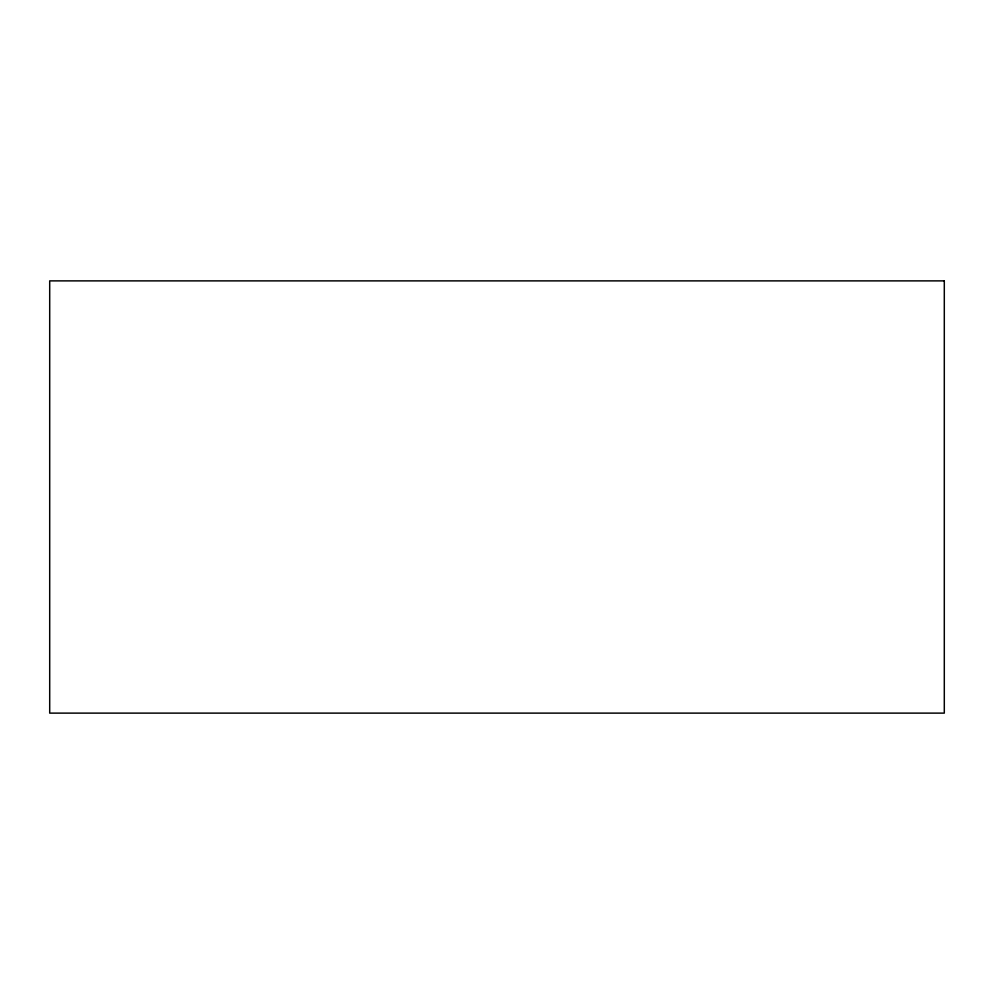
<?xml version="1.0" encoding="UTF-8"?>
<svg xmlns="http://www.w3.org/2000/svg" width="994" height="994" viewBox="0 0 994 994"><rect width="100%" height="100%" fill="white"/><g stroke="black" fill="none" stroke-linecap="round" stroke-linejoin="round"><path stroke-width="1.49" d="M944.3 280.88L49.7 280.88L49.7 713.12L944.3 713.12L944.3 280.88"/></g></svg>
